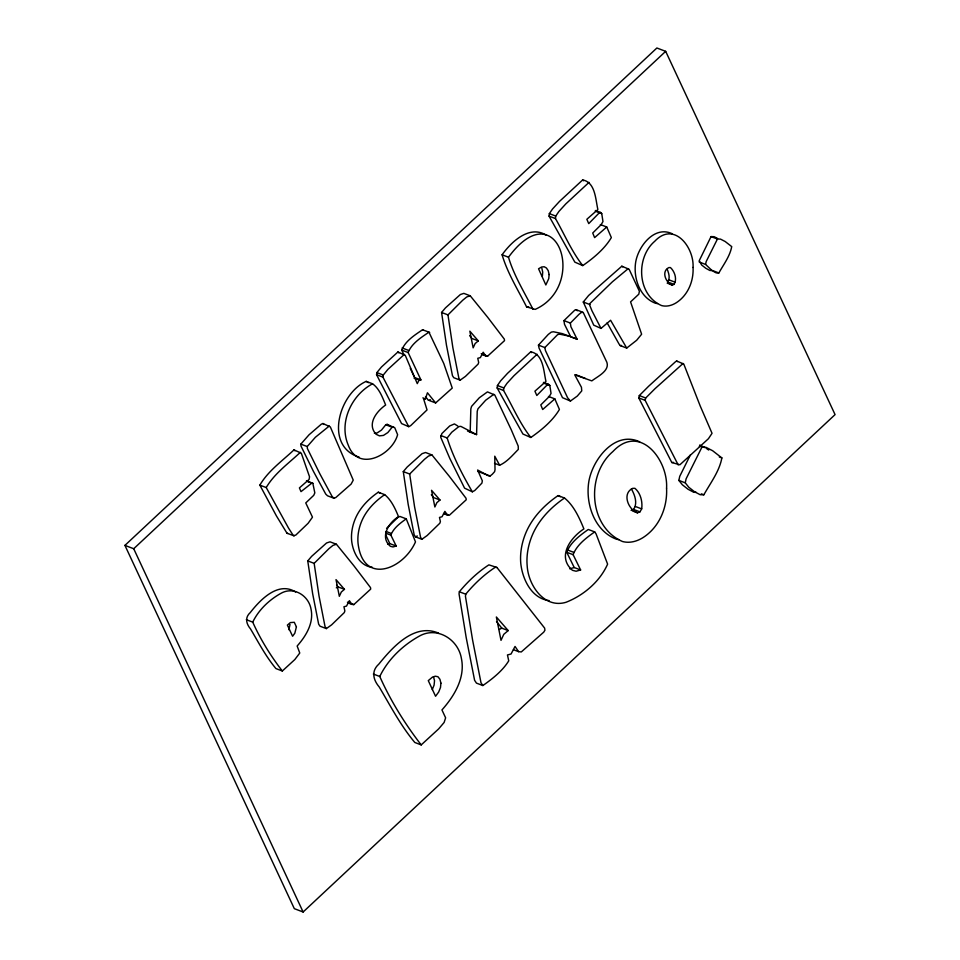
<?xml version="1.0" encoding="UTF-8"?>
<svg xmlns="http://www.w3.org/2000/svg" width="960" height="960" viewBox="0 0 960 960"><rect width="100%" height="100%" fill="white"/><g stroke="black" fill="none" stroke-linecap="round" stroke-linejoin="round"><path stroke-width="1.44" d="M699.312 446.304L706.152 447.42L712.656 450.744L721.86 457.92C719.424 471.336 710.436 483.012 703.848 494.796L700.152 494.712L694.416 491.676L688.776 487.236L685.26 482.832L678.864 480.408L679.728 476.364L690.384 454.896M457.752 425.964L454.416 423.936L449.724 425.94L441.876 433.56L440.7 437.196L449.82 458.448L464.58 488.148L472.344 491.82L474.744 490.512L481.908 483.108L482.34 480.816L477.636 470.028L488.46 475.812L490.164 475.956L492.312 474.24L494.628 471.636L495.024 469.68L494.76 456.192L499.632 465.228C507.108 461.952 512.616 455.112 518.316 449.412L518.22 446.112L511.26 429.78L494.796 395.016L487.464 391.884L479.292 397.788L471.576 406.368L470.844 408.864L470.184 432.18L476.58 434.604L477.228 411.3L477.972 408.804L485.688 400.212L493.848 394.308M476.58 434.604L460.812 426.36L458.88 426.576L451.764 432.228L447.168 437.964C452.928 456.624 462.54 474.96 472.344 491.82M542.388 276.168L542.712 272.1L541.848 268.284M631.104 510.396L633.54 509.436C637.884 503.28 634.788 494.928 631.428 489M641.688 508.884C642.696 501.648 640.608 493.152 634.92 488.316L632.7 488.34C621.672 493.512 628.368 509.736 637.5 512.82L639.936 511.86L641.688 508.884L635.292 506.46M674.028 284.376L672.288 285.072C665.772 282.864 660.984 271.272 668.868 267.576L670.44 267.564C674.712 271.476 677.328 279.18 674.028 284.376L667.632 281.952C670.476 278.22 668.748 273.132 667.188 269.208M290.016 624.468L288.852 629.736M497.16 388.02L497.436 385.524L500.58 380.904L507.528 373.332L530.736 351.816C543.516 354.156 543.564 371.28 545.964 381.42L534.924 391.176L536.808 395.484L546.924 385.164L548.604 384.348L549.828 385.476L551.052 393.444L549.276 396.516L540.804 404.904L542.688 409.5L554.82 398.868L559.428 409.452C552.792 420.708 541.548 430.044 530.844 437.484L522.924 434.028L497.16 388.02L503.544 390.444C512.52 406.104 519.756 423.42 530.844 437.484M503.544 390.444L503.82 387.948L506.976 383.34L513.924 375.756L537.12 354.24M549.072 216.144L549.348 213.636L552.504 209.028L559.452 201.456L582.648 179.94C595.44 182.28 595.488 199.404 597.888 209.544L586.848 219.288L588.732 223.608L598.848 213.276L600.528 212.46L601.74 213.6L602.964 221.568L601.188 224.628L592.728 233.016L594.612 237.624L606.744 226.992L611.352 237.576C604.704 248.82 593.46 258.156 582.768 265.596L574.848 262.14L549.072 216.144L555.468 218.568C564.444 234.216 571.668 251.532 582.768 265.596M555.468 218.568L555.744 216.072L558.9 211.452L565.836 203.88L589.044 182.364M577.38 310.764L576.012 309.66L574.836 310.104L563.964 320.628L564.504 324.324L570.696 336.744L577.092 339.18L570.9 326.748L570.36 323.064L579.084 314.244L581.232 312.528L583.188 312.372L606.888 362.34C609.816 370.944 597.252 376.632 591.828 380.892L574.704 374.796L581.448 387.276L581.76 390.888L577.296 396.072L570.444 401.04L562.5 397.68L539.064 348.108L538.452 345.132L548.268 334.44L551.304 332.112L553.44 331.776L562.368 333.624L577.092 339.18M307.752 560.928L312.648 593.676L318.648 624.168L319.98 626.172L326.364 628.608L331.62 624.84L344.304 612.564L344.856 610.956L343.944 606.744L346.512 606.084L349.368 600.672L351.876 604.392L353.82 604.608L370.716 589.092L370.488 587.568L353.796 565.668L336.42 544.26L330.024 541.836L326.568 542.976L311.64 556.344L307.752 560.928L314.148 563.352L328.92 548.676L332.952 545.4L336.42 544.26M314.148 563.352L319.044 596.1L325.044 626.592L326.364 628.608M403.284 471.6L408.18 504.36L414.18 534.84L415.5 536.856L421.896 539.28L427.152 535.524L439.824 523.236L440.388 521.628L439.476 517.428L442.044 516.756L444.888 511.344L447.408 515.064L449.34 515.28L466.248 499.764L466.02 498.24L449.328 476.34L431.94 454.944L425.556 452.508L422.088 453.66L407.172 467.028L403.284 471.6L409.68 474.024L424.44 459.36L428.484 456.084L431.94 454.944M409.68 474.024L414.564 506.784L420.564 537.276L421.896 539.28M441.576 312.468L446.472 345.216L452.472 375.708L453.792 377.712L460.188 380.148L465.444 376.392L478.116 364.104L478.68 362.496L477.768 358.284L480.336 357.624L483.18 352.212L485.7 355.932L487.632 356.148L504.528 340.632L504.312 339.108L487.62 317.208L470.232 295.8L463.848 293.376L460.38 294.516L445.464 307.884L441.576 312.468L447.972 314.892L462.732 300.216L466.776 296.94L470.232 295.8M447.972 314.892L452.856 347.64L458.856 378.132L460.188 380.148M459.348 591.768L459.048 593.868L466.2 637.62L474.6 680.304L476.46 683.124L482.856 685.548C492.408 678.864 502.644 670.8 508.74 660.84L507.456 654.948L511.056 654.012L515.04 646.44L518.568 651.648L521.28 651.948L543.756 632.136L544.932 630.228L544.62 628.092L496.92 567.468L488.88 564.864C477.78 572.088 467.772 581.568 459.348 591.768L465.744 594.192C474.168 583.992 484.176 574.524 495.276 567.288L496.92 567.468M465.744 594.192L465.444 596.304L472.596 640.056L480.996 682.74L482.856 685.548M376.56 374.7L376.884 372.588L381.48 366.996L397.92 351.984L405.24 355.272L417.276 383.628L419.136 380.016L420.924 379.92L408.156 352.548C411.576 343.512 421.152 337.452 428.94 332.196L443.748 363.432L452.256 388.068L435.648 402.936L427.44 392.772L425.424 398.844L423.588 398.832L427.044 409.908L410.676 425.64L408.732 426.672L401.58 423.576L376.56 374.7L382.944 377.136L408.732 426.672M382.944 377.136L383.28 375.024L387.864 369.42L404.316 354.408M404.196 355.332L401.76 350.124C405.192 341.076 414.756 335.016 422.544 329.772L423.288 329.988M390.864 535.128C393.408 528.192 400.344 523.008 406.26 518.856L415.488 541.884C403.392 569.52 362.94 585.636 358.044 543.264A35.256 25.032 -69.2 0 1 361.044 522.78C365.508 511.044 374.46 501.672 384.684 494.652C391.344 499.968 395.364 508.92 398.544 516.708C388.872 522.24 379.476 537.228 390.36 546.288L392.976 546.948L396.204 546.036L390.864 535.128L385.74 533.184M580.62 569.952L574.224 567.528L566.748 552.264C570.312 542.544 580.02 535.296 588.3 529.476L594.696 531.9L596.064 533.856L607.608 564.132C599.94 581.544 583.596 595.428 565.956 602.304C544.152 608.784 528.408 585.324 527.196 566.076A49.356 35.052 -69.2 0 1 531.408 537.396C537.648 520.968 550.188 507.84 564.492 498.012C573.804 505.464 579.444 517.992 583.896 528.9C570.552 537.552 556.62 556.68 572.448 570.312L576.108 571.236L580.62 569.952L573.132 554.688C576.696 544.98 586.416 537.72 594.696 531.9M294.288 535.92L286.968 533.196L276.408 515.892L259.848 485.136C267.948 471.108 282.336 460.86 293.988 449.88L301.296 453.192L309.54 476.796L309.084 479.448L299.412 487.908L301.008 491.628L311.82 483.12L312.84 483.3L314.82 492.876L313.74 495.324L305.76 502.932L312.48 517.176L308.112 523.284L295.752 535.128L293.364 535.62L288.528 528.072L266.232 487.56C274.344 473.532 288.732 463.284 300.384 452.304M638.748 397.92L639.312 395.58L648.624 386.256L675.696 361.548L676.692 361.02L683.772 364.032L700.224 406.008L712.044 433.308L708.42 438.72L679.872 464.796L671.808 462.516L638.748 397.92L645.144 400.344L678.204 464.952M645.144 400.344L645.696 398.004L655.02 388.68L683.088 363.456M282.336 671.004C270.72 656.028 260.4 639.324 252.732 622.128C258.6 609.948 269.136 599.892 280.908 593.352C293.592 586.044 308.772 595.572 311.04 609.204C313.956 623.028 305.952 636.108 297.144 646.02L299.772 653.04L294.816 659.556L282.336 671.004L275.94 668.58C265.836 656.532 258.504 642.384 250.512 628.908C246.144 623.76 244.728 617.508 250.236 612.6C260.28 599.724 278.172 580.992 295.632 591.984M421.212 744.912C404.94 723.948 390.492 700.56 379.764 676.488C387.972 659.436 402.732 645.348 419.196 636.192C436.956 625.956 458.208 639.312 461.388 658.392C465.48 677.748 454.272 696.06 441.948 709.944L445.62 717.828L444.12 722.472L438.672 728.88L421.212 744.912L414.816 742.476C400.668 725.616 390.408 705.816 379.2 686.94C373.092 679.74 371.1 670.992 378.828 664.128C392.616 647.112 414.312 622.776 438.552 633.132M626.712 348.072L610.596 320.268L601.008 328.404L593.748 325.164L583.284 302.028L588.612 295.488L621.816 266.22L629.124 269.268L639.408 291.312L638.784 294.204L630.576 301.884L641.628 334.224L636.684 340.248L626.712 348.072L620.316 345.636L619.032 344.016L607.128 322.86M601.008 328.404L591.924 310.704L589.812 305.448L590.112 303.288L612.384 281.82L628.212 268.644M432.288 689.592L434.088 685.104L434.52 680.724L433.524 676.824M532.968 309.276C524.376 292.236 513.888 275.544 508.488 257.22C557.328 190.896 588.24 285.66 535.176 309.384L526.572 306.852C517.98 289.812 507.492 273.12 502.092 254.784C511.26 241.884 529.284 224.844 545.916 234.996M300.852 444.12L308.988 434.844L321.3 424.2L322.956 423.516L330.324 426.912L353.244 480.12L351.144 484.056L335.76 497.568L333.912 498.216L327.516 495.792L325.728 494.064L313.44 471.372L300.996 446.076L300.852 444.12L307.236 446.544L307.38 448.512L319.836 473.796L332.124 496.5L333.912 498.216M307.236 446.544L315.372 437.28L329.352 425.952M717.588 238.476L714.108 236.688L711.048 236.592L699.156 260.868L701.748 265.092L705.78 268.26L709.824 270.468L712.464 270.528M717.444 239.016L706.2 261.528L705.576 264.42L712.176 270.684L716.22 272.904L718.86 272.952C723.564 264.54 729.984 256.2 731.724 246.612L725.148 241.5L720.504 239.112L717.444 239.016L711.048 236.592M701.868 447.276L686.124 478.788L685.26 482.832M570.444 401.04L567.6 397.764L545.448 350.544L544.848 347.568L557.7 334.536L559.836 334.2L568.752 336.048M393.528 426.792L392.16 427.212L387.84 432.552L383.472 435.408L379.428 435.864L376.056 434.244C366.576 423.948 376.764 411.216 385.632 405.012C382.596 397.608 379.368 388.56 372.564 383.796C351.516 394.968 338.52 422.508 348.3 445.236C358.32 472.62 392.196 455.004 397.608 434.688L394.788 427.788L387.132 424.356L385.764 424.776L381.444 430.116L377.076 432.972L374.376 433.284M386.568 528.36L397.98 517.32L399.864 516.432L406.26 518.856M124.932 545.388L656.88 48L665.676 51.336L835.068 414.612L303.12 912L294.324 908.664L124.932 545.388L133.716 548.736L303.12 912M133.716 548.736L665.676 51.336M384.684 494.652L378.288 492.216C368.076 499.236 359.112 508.608 354.66 520.356A35.256 25.032 -69.2 0 0 351.648 540.84C352.884 552.264 359.604 566.064 372.312 567.3M564.492 498.012L558.096 495.588C543.792 505.416 531.252 518.532 525.012 534.972A49.356 35.052 -69.2 0 0 520.8 563.652C522.54 579.432 531.648 598.512 549.096 600.6M425.532 396.648L428.268 400.212L430.428 399.78M478.296 340.884L475.14 343.536L473.16 347.856L469.836 331.164L478.296 340.884L471.9 338.46L469.632 335.628M440.004 500.016L436.848 502.68L434.868 506.988L431.544 490.296L440.004 500.016L433.608 497.592L431.34 494.76M336.3 587.868L338.076 586.92L344.472 589.344L341.328 591.996L339.336 596.316L336.012 579.624L344.472 589.344M499.308 629.484L501.804 628.152L508.2 630.588L503.784 634.308L501.012 640.344L496.356 616.98L508.2 630.588M415.5 536.856L417.312 535.956M372.564 383.796L366.18 381.372C338.892 393.504 323.88 446.316 359.16 457.116M387.66 544.212L389.808 543.6L396.204 546.036M569.712 568.812L574.224 567.528M620.316 345.636L621.528 345.444M671.808 462.516L673.476 462.372M696.228 492.336L693.756 492.288L688.032 489.24L682.38 484.812L678.864 480.408M526.572 306.852L528.78 306.96M286.968 533.196L287.892 533.496M585.432 378.468L576.06 374.796M595.416 210.516L600.528 212.46M595.356 211.176L601.74 213.6M699.192 261.984L705.576 264.42M600.348 224.568L606.744 226.992M713.748 271.008L718.86 272.952M549.348 213.636L555.744 216.072M668.88 279.828L675.276 282.252M667.176 283.128L672.288 285.072M502.092 254.784L508.488 257.22M583.284 302.028L589.668 304.464M576.012 309.66L582.408 312.096M563.964 320.628L570.36 323.064M538.452 345.132L544.848 347.568M639.312 395.58L645.696 398.004M422.544 329.772L429.684 332.424M481.236 353.712L487.632 356.148M481.86 354.468L485.7 355.932M543.492 382.404L548.604 384.348M543.432 383.052L549.828 385.476M719.304 456.948L721.86 457.92M548.436 396.444L554.82 398.868M402.132 347.964L408.528 350.388M497.436 385.524L503.82 387.948M401.76 350.124L408.156 352.548M414.528 377.496L420.924 379.92M414.012 378.072L419.136 380.016M701.292 493.824L703.848 494.796M376.884 372.588L383.28 375.024M422.868 397.872L425.424 398.844M429.264 400.512L435.648 402.936M440.772 435.54L447.168 437.964M633.54 509.436L639.936 511.86M632.376 510.888L637.5 512.82M494.52 463.284L499.632 465.228M385.764 424.776L392.16 427.212M490.164 475.956L478.008 471.54M567.168 549.84L573.564 552.264M566.748 552.264L573.132 554.688M444.228 513.336L448.068 514.8M443.568 513.612L447.408 515.064M306.444 480.876L312.84 483.3M306.708 481.176L311.82 483.12M386.052 531.456L391.164 533.4M259.848 485.136L266.232 487.56M513.456 649.704L518.568 651.648M347.424 602.172L353.82 604.608M348.048 602.928L351.876 604.392M246.348 619.704L252.732 622.128M373.368 674.052L379.764 676.488M672 233.64C654.384 225.516 638.544 246.084 635.748 261.756C633.072 277.38 639.456 297.036 655.176 303.132A29.148 20.7 -69.2 0 0 657.528 303.576M639.66 441.792C615 430.416 592.812 459.216 588.9 481.152C585.156 503.028 594.096 530.544 616.104 539.088A40.812 28.98 -69.2 0 0 618.72 539.616M467.52 431.004L470.184 432.18M558.096 495.588L560.364 496.704M378.288 492.216L379.908 493.02M699.756 444.984L704.964 447.648M366.18 381.372L368.424 382.668M621.816 266.22L622.728 266.844M706.26 448.32L708.708 450.036M387.132 424.356L388.392 425.364M676.692 361.02L677.376 361.596M582.648 179.94L583.524 180.756M530.736 351.816L531.6 352.632M397.92 351.984L398.844 352.848M293.988 449.88L294.9 450.768M322.956 423.516L323.928 424.488M496.524 621.564L501.804 628.152M336.576 585.024L338.076 586.92M385.608 534.6L389.808 543.6M410.28 368.376L413.928 376.2M666.564 488.172C667.572 507.168 659.496 527.016 643.164 537.516A40.812 28.98 -69.2 0 1 622.5 541.512C588.42 526.776 585.9 474.66 612.9 451.536C639.864 422.76 668.28 459.996 666.564 488.172M693.048 267.456C693.768 281.028 688.008 295.2 676.332 302.712A29.148 20.7 -69.2 0 1 661.572 305.568C637.236 295.032 635.436 257.808 654.72 241.296C673.98 220.74 694.272 247.332 693.048 267.456M549.108 274.524L548.772 278.592L545.844 284.952L538.56 268.776L541.584 267.012L544.2 266.748L546.42 267.984L548.244 270.708L549.108 274.524M296.412 626.892L294.816 633.228L292.596 636.264L287.388 625.092L290.34 622.596L294.288 622.296L296.412 626.892M440.916 683.16L440.484 687.528L438.672 692.028L435.564 696.264L428.28 680.628L432.408 677.148L435.288 676.2L437.94 676.728L439.92 679.248L440.916 683.16"/></g></svg>
